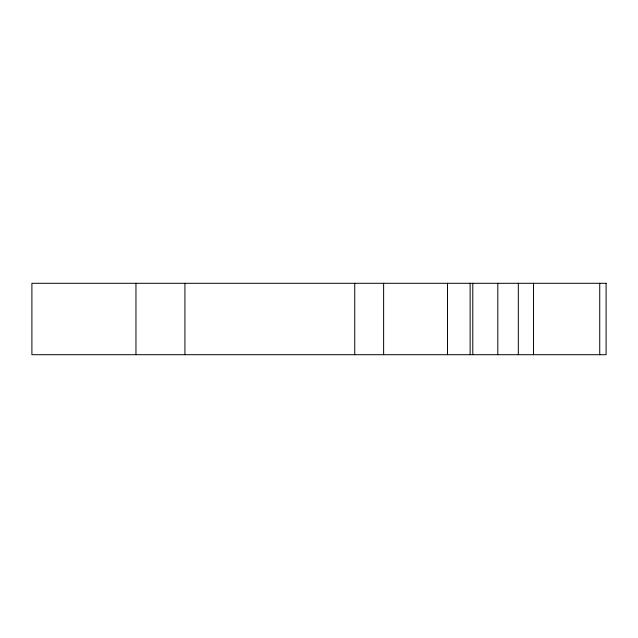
<?xml version="1.0" encoding="UTF-8"?>
<svg xmlns="http://www.w3.org/2000/svg" width="638" height="638" viewBox="0 0 638 638"><rect width="100%" height="100%" fill="white"/><g stroke="black" fill="none" stroke-linecap="round" stroke-linejoin="round"><path stroke-width="0.96" d="M599.736 283.296L599.736 354.704M533.528 283.296L533.528 354.704M518.327 283.296L518.327 354.704M497.807 283.296L497.807 354.704M472.79 283.296L472.79 354.704M470.126 283.296L470.126 354.704M447.493 283.296L447.493 354.704M383.621 283.296L383.621 354.704M354.736 283.296L354.736 354.704M184.932 283.296L184.932 354.704M135.958 283.296L135.958 354.704M606.1 283.296L31.9 283.296L31.9 354.704L606.1 354.704L606.1 283.296"/></g></svg>
